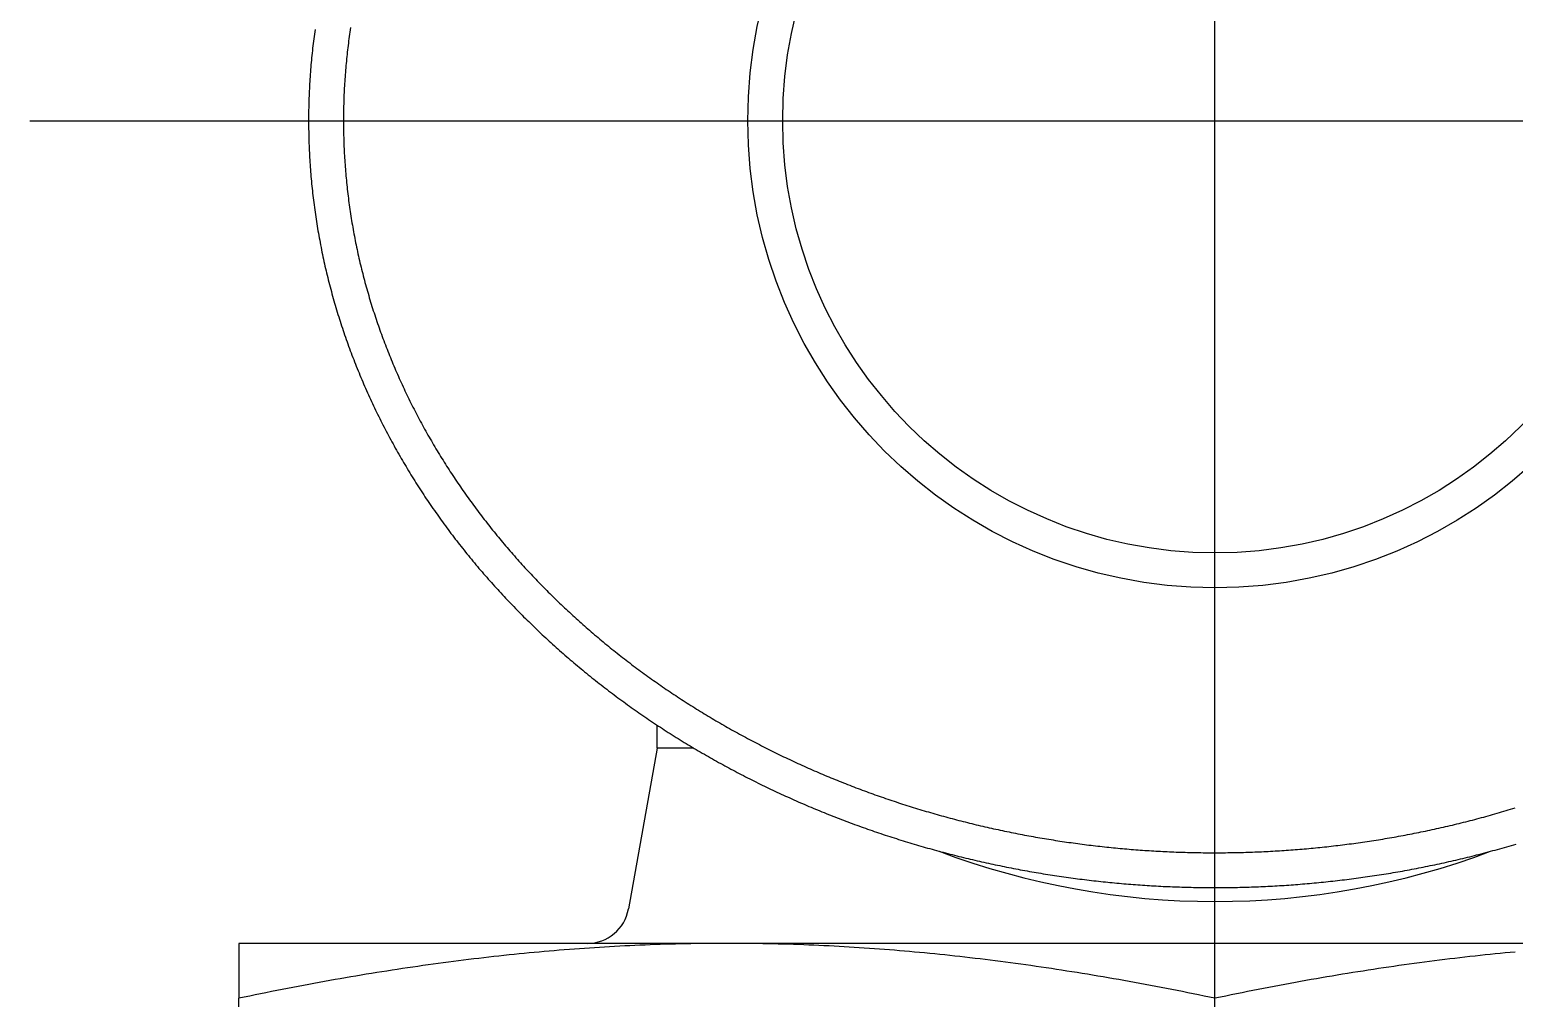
# Model space of a CAD drawing. Extents: x -10.3 to 55.8, y -18.9 to 29.5.
# Drawn here: x 38.79 to 49.44, y 15.61 to 22.55 of the extents above; entities that cross this region are included whole.
import ezdxf

# ---------------------------------------------------------------- set-up
doc = ezdxf.new("R2010")
doc.units = 0
doc.linetypes.add('CENTER', pattern=[50.8, 31.75, -6.35, 6.35, -6.35])
doc.layers.get('0').update_dxf_attribs({"linetype": 'CONTINUOUS'})
doc.layers.add('CENTER', color=1, linetype='CENTER')

msp = doc.modelspace()

# ---------------------------------------------------------------- linework, layer by layer
at = {"color": 7, "linetype": 'CONTINUOUS'}
for p, q in [((43.292709, 17.4), (43.292709, 17.564752)), ((43.292709, 17.4), (43.086863, 16.247263)), ((43.555472, 17.4), (43.292709, 17.4)), ((54.292709, 16), (40.292709, 16)), ((40.292709, 16), (40.292709, 15.605855)), ((40.292709, 11.394145), (40.292709, 15.605855))]:
    msp.add_line(p, q, dxfattribs=at)
at = {"color": 7}
for points in [[(40.8391, 22.5552, 0), (40.8367, 22.5383, 0), (40.8344, 22.5213, 0), (40.8322, 22.5044, 0), (40.83, 22.4874, 0), (40.8278, 22.4705, 0), (40.8258, 22.4535, 0), (40.8238, 22.4365, 0), (40.8218, 22.4196, 0), (40.82, 22.4026, 0), (40.8182, 22.3856, 0), (40.8164, 22.3686, 0), (40.8147, 22.3516, 0), (40.8131, 22.3346, 0), (40.8115, 22.3176, 0), (40.81, 22.3006, 0), (40.8086, 22.2836, 0), (40.8072, 22.2665, 0), (40.8059, 22.2495, 0), (40.8046, 22.2325, 0), (40.8034, 22.2155, 0), (40.8023, 22.1984, 0), (40.8013, 22.1814, 0), (40.8002, 22.1643, 0), (40.7993, 22.1473, 0), (40.7984, 22.1303, 0), (40.7976, 22.1132, 0), (40.7969, 22.0962, 0), (40.7962, 22.0791, 0), (40.7955, 22.062, 0), (40.795, 22.045, 0), (40.7945, 22.0279, 0), (40.794, 22.0109, 0), (40.7937, 21.9938, 0), (40.7933, 21.9768, 0), (40.7931, 21.9597, 0), (40.7929, 21.9426, 0), (40.7928, 21.9256, 0), (40.7927, 21.9085, 0), (40.7927, 21.8915, 0), (40.7928, 21.8744, 0), (40.7929, 21.8573, 0), (40.7931, 21.8403, 0), (40.7934, 21.8232, 0), (40.7937, 21.8062, 0), (40.794, 21.7891, 0), (40.7945, 21.772, 0), (40.795, 21.755, 0), (40.7956, 21.7379, 0), (40.7962, 21.7209, 0), (40.7969, 21.7038, 0), (40.7976, 21.6868, 0), (40.7984, 21.6697, 0), (40.7993, 21.6527, 0), (40.8003, 21.6356, 0), (40.8013, 21.6186, 0), (40.8023, 21.6016, 0), (40.8035, 21.5845, 0), (40.8047, 21.5675, 0), (40.8059, 21.5505, 0), (40.8072, 21.5334, 0), (40.8086, 21.5164, 0), (40.81, 21.4994, 0), (40.8115, 21.4824, 0), (40.8131, 21.4654, 0), (40.8147, 21.4484, 0), (40.8164, 21.4314, 0), (40.8182, 21.4144, 0), (40.82, 21.3974, 0), (40.8218, 21.3804, 0), (40.8238, 21.3635, 0), (40.8258, 21.3465, 0), (40.8278, 21.3295, 0), (40.83, 21.3126, 0), (40.8321, 21.2956, 0), (40.8344, 21.2787, 0), (40.8367, 21.2617, 0), (40.8391, 21.2448, 0), (40.8415, 21.2279, 0), (40.844, 21.211, 0), (40.8465, 21.1941, 0), (40.8491, 21.1772, 0), (40.8518, 21.1603, 0), (40.8545, 21.1434, 0), (40.8573, 21.1265, 0), (40.8602, 21.1097, 0), (40.8631, 21.0928, 0), (40.8661, 21.076, 0), (40.8692, 21.0592, 0), (40.8723, 21.0423, 0), (40.8754, 21.0255, 0), (40.8786, 21.0087, 0), (40.8819, 20.9919, 0), (40.8853, 20.9751, 0), (40.8887, 20.9584, 0), (40.8922, 20.9416, 0), (40.8957, 20.9249, 0), (40.8993, 20.9081, 0), (40.9029, 20.8914, 0), (40.9067, 20.8747, 0), (40.9104, 20.858, 0), (40.9143, 20.8413, 0), (40.9182, 20.8246, 0), (40.9221, 20.8079, 0), (40.9261, 20.7913, 0), (40.9302, 20.7747, 0), (40.9344, 20.758, 0), (40.9386, 20.7414, 0), (40.9428, 20.7248, 0), (40.9471, 20.7083, 0), (40.9515, 20.6917, 0), (40.956, 20.6751, 0), (40.9605, 20.6586, 0), (40.965, 20.6421, 0), (40.9696, 20.6256, 0), (40.9743, 20.6091, 0), (40.9791, 20.5926, 0), (40.9839, 20.5762, 0), (40.9887, 20.5597, 0), (40.9936, 20.5433, 0), (40.9986, 20.5269, 0), (41.0036, 20.5105, 0), (41.0087, 20.4941, 0), (41.0139, 20.4778, 0), (41.0191, 20.4615, 0), (41.0243, 20.4451, 0), (41.0296, 20.4288, 0), (41.035, 20.4126, 0), (41.0405, 20.3963, 0), (41.0459, 20.3801, 0), (41.0515, 20.3638, 0), (41.0571, 20.3476, 0), (41.0628, 20.3314, 0), (41.0685, 20.3153, 0), (41.0742, 20.2991, 0), (41.0801, 20.283, 0), (41.086, 20.2669, 0), (41.0919, 20.2508, 0), (41.0979, 20.2348, 0), (41.104, 20.2187, 0), (41.1101, 20.2027, 0), (41.1162, 20.1867, 0), (41.1224, 20.1707, 0), (41.1287, 20.1548, 0), (41.1351, 20.1389, 0), (41.1414, 20.1229, 0), (41.1479, 20.1071, 0), (41.1544, 20.0912, 0), (41.1609, 20.0754, 0), (41.1675, 20.0595, 0), (41.1742, 20.0437, 0), (41.1809, 20.028, 0), (41.1876, 20.0122, 0), (41.1945, 19.9965, 0), (41.2013, 19.9808, 0), (41.2083, 19.9651, 0), (41.2152, 19.9495, 0), (41.2223, 19.9339, 0), (41.2293, 19.9183, 0), (41.2365, 19.9027, 0), (41.2437, 19.8872, 0), (41.2509, 19.8716, 0), (41.2582, 19.8562, 0), (41.2655, 19.8407, 0), (41.2729, 19.8252, 0), (41.2804, 19.8098, 0), (41.2879, 19.7944, 0), (41.2954, 19.7791, 0), (41.303, 19.7638, 0), (41.3107, 19.7485, 0), (41.3184, 19.7332, 0), (41.3262, 19.7179, 0), (41.334, 19.7027, 0), (41.3418, 19.6875, 0), (41.3497, 19.6724, 0), (41.3577, 19.6572, 0), (41.3657, 19.6421, 0), (41.3737, 19.6271, 0), (41.3818, 19.612, 0), (41.39, 19.597, 0), (41.3982, 19.582, 0), (41.4064, 19.5671, 0), (41.4147, 19.5522, 0), (41.4231, 19.5373, 0), (41.4314, 19.5224, 0), (41.4399, 19.5076, 0), (41.4484, 19.4928, 0), (41.4569, 19.478, 0), (41.4655, 19.4633, 0), (41.4741, 19.4486, 0), (41.4828, 19.4339, 0), (41.4915, 19.4193, 0), (41.5002, 19.4046, 0), (41.509, 19.3901, 0), (41.5179, 19.3755, 0), (41.5268, 19.361, 0), (41.5357, 19.3465, 0), (41.5447, 19.332, 0), (41.5538, 19.3176, 0), (41.5628, 19.3032, 0), (41.572, 19.2889, 0), (41.5811, 19.2745, 0), (41.5903, 19.2602, 0), (41.5996, 19.246, 0), (41.6089, 19.2317, 0), (41.6183, 19.2175, 0), (41.6276, 19.2034, 0), (41.6371, 19.1892, 0), (41.6465, 19.1751, 0), (41.6561, 19.1611, 0), (41.6656, 19.147, 0), (41.6752, 19.133, 0), (41.6849, 19.119, 0), (41.6946, 19.1051, 0), (41.7043, 19.0912, 0), (41.7141, 19.0773, 0), (41.7239, 19.0635, 0), (41.7337, 19.0497, 0), (41.7436, 19.0359, 0), (41.7536, 19.0221, 0), (41.7636, 19.0084, 0), (41.7736, 18.9947, 0), (41.7836, 18.9811, 0), (41.7937, 18.9675, 0), (41.8039, 18.9539, 0), (41.8141, 18.9404, 0), (41.8243, 18.9269, 0), (41.8345, 18.9134, 0), (41.8448, 18.9, 0), (41.8552, 18.8866, 0), (41.8656, 18.8732, 0), (41.876, 18.8598, 0), (41.8864, 18.8465, 0), (41.8969, 18.8333, 0), (41.9075, 18.82, 0), (41.9181, 18.8068, 0), (41.9287, 18.7937, 0), (41.9393, 18.7806, 0), (41.95, 18.7675, 0), (41.9607, 18.7544, 0), (41.9715, 18.7414, 0), (41.9823, 18.7284, 0), (41.9931, 18.7154, 0), (42.004, 18.7025, 0), (42.0149, 18.6896, 0), (42.0259, 18.6768, 0), (42.0369, 18.664, 0), (42.0479, 18.6512, 0), (42.0589, 18.6384, 0), (42.07, 18.6257, 0), (42.0812, 18.613, 0), (42.0924, 18.6004, 0), (42.1036, 18.5878, 0), (42.1148, 18.5752, 0), (42.1261, 18.5627, 0), (42.1374, 18.5502, 0), (42.1488, 18.5377, 0), (42.1602, 18.5252, 0), (42.1716, 18.5128, 0), (42.183, 18.5005, 0), (42.1945, 18.4881, 0), (42.2061, 18.4758, 0), (42.2176, 18.4636, 0), (42.2292, 18.4513, 0), (42.2409, 18.4391, 0), (42.2526, 18.427, 0), (42.2643, 18.4148, 0), (42.276, 18.4027, 0), (42.2878, 18.3907, 0), (42.2996, 18.3786, 0), (42.3114, 18.3667, 0), (42.3233, 18.3547, 0), (42.3352, 18.3428, 0), (42.3472, 18.3309, 0), (42.3592, 18.319, 0), (42.3712, 18.3072, 0), (42.3832, 18.2954, 0), (42.3953, 18.2837, 0), (42.4074, 18.272, 0), (42.4196, 18.2603, 0), (42.4317, 18.2487, 0), (42.444, 18.2371, 0), (42.4562, 18.2255, 0), (42.4685, 18.2139, 0), (42.4808, 18.2024, 0), (42.4931, 18.191, 0), (42.5055, 18.1795, 0), (42.5179, 18.1681, 0), (42.5304, 18.1568, 0), (42.5428, 18.1455, 0), (42.5553, 18.1342, 0), (42.5679, 18.1229, 0), (42.5804, 18.1117, 0), (42.593, 18.1005, 0), (42.6056, 18.0894, 0), (42.6183, 18.0782, 0), (42.631, 18.0672, 0), (42.6437, 18.0561, 0), (42.6565, 18.0451, 0), (42.6692, 18.0341, 0), (42.682, 18.0232, 0), (42.6949, 18.0123, 0), (42.7077, 18.0014, 0), (42.7206, 17.9906, 0), (42.7336, 17.9798, 0), (42.7465, 17.969, 0), (42.7595, 17.9583, 0), (42.7725, 17.9476, 0), (42.7856, 17.937, 0), (42.7987, 17.9264, 0), (42.8118, 17.9158, 0), (42.8249, 17.9052, 0), (42.8381, 17.8947, 0), (42.8512, 17.8843, 0), (42.8645, 17.8738, 0), (42.8777, 17.8634, 0), (42.891, 17.853, 0), (42.9043, 17.8427, 0), (42.9176, 17.8324, 0), (42.931, 17.8222, 0), (42.9444, 17.8119, 0), (42.9578, 17.8018, 0), (42.9712, 17.7916, 0), (42.9847, 17.7815, 0), (42.9982, 17.7714, 0), (43.0117, 17.7614, 0), (43.0252, 17.7514, 0), (43.0388, 17.7414, 0), (43.0524, 17.7315, 0), (43.066, 17.7216, 0), (43.0797, 17.7117, 0), (43.0934, 17.7019, 0), (43.1071, 17.6921, 0), (43.1208, 17.6824, 0), (43.1346, 17.6727, 0), (43.1483, 17.663, 0), (43.1621, 17.6533, 0), (43.176, 17.6437, 0), (43.1898, 17.6342, 0), (43.2037, 17.6246, 0), (43.2176, 17.6151, 0), (43.2315, 17.6057, 0), (43.2455, 17.5963, 0), (43.2595, 17.5869, 0), (43.2735, 17.5775, 0), (43.2875, 17.5682, 0), (43.3016, 17.5589, 0), (43.3156, 17.5497, 0), (43.3297, 17.5405, 0), (43.3438, 17.5313, 0), (43.358, 17.5222, 0), (43.3722, 17.5131, 0), (43.3863, 17.5041, 0), (43.4006, 17.4951, 0), (43.4148, 17.4861, 0), (43.429, 17.4771, 0), (43.4433, 17.4682, 0), (43.4576, 17.4594, 0), (43.4719, 17.4505, 0), (43.4863, 17.4417, 0), (43.5007, 17.433, 0), (43.515, 17.4243, 0), (43.5295, 17.4156, 0), (43.5439, 17.4069, 0), (43.5583, 17.3983, 0), (43.5728, 17.3898, 0), (43.5873, 17.3812, 0), (43.6018, 17.3727, 0), (43.6164, 17.3643, 0), (43.6309, 17.3558, 0), (43.6455, 17.3475, 0), (43.6601, 17.3391, 0), (43.6747, 17.3308, 0), (43.6893, 17.3225, 0), (43.704, 17.3143, 0), (43.7187, 17.3061, 0), (43.7333, 17.2979, 0), (43.7481, 17.2898, 0), (43.7628, 17.2817, 0), (43.7775, 17.2737, 0), (43.7923, 17.2657, 0), (43.8071, 17.2577, 0), (43.8219, 17.2497, 0), (43.8367, 17.2418, 0), (43.8516, 17.234, 0), (43.8664, 17.2262, 0), (43.8813, 17.2184, 0), (43.8962, 17.2106, 0), (43.9111, 17.2029, 0), (43.926, 17.1952, 0), (43.941, 17.1876, 0), (43.956, 17.18, 0), (43.9709, 17.1724, 0), (43.9859, 17.1649, 0), (44.0009, 17.1574, 0), (44.016, 17.15, 0), (44.031, 17.1426, 0), (44.0461, 17.1352, 0), (44.0612, 17.1279, 0), (44.0763, 17.1206, 0), (44.0914, 17.1133, 0), (44.1065, 17.1061, 0), (44.1216, 17.0989, 0), (44.1368, 17.0918, 0), (44.152, 17.0847, 0), (44.1672, 17.0776, 0), (44.1824, 17.0706, 0), (44.1976, 17.0636, 0), (44.2128, 17.0566, 0), (44.2281, 17.0497, 0), (44.2433, 17.0428, 0), (44.2586, 17.0359, 0), (44.2739, 17.0291, 0), (44.2892, 17.0224, 0), (44.3045, 17.0156, 0), (44.3199, 17.0089, 0), (44.3352, 17.0023, 0), (44.3506, 16.9956, 0), (44.366, 16.9891, 0), (44.3814, 16.9825, 0), (44.3968, 16.976, 0), (44.4122, 16.9695, 0), (44.4277, 16.9631, 0), (44.4431, 16.9567, 0), (44.4586, 16.9503, 0), (44.474, 16.944, 0), (44.4895, 16.9377, 0), (44.505, 16.9315, 0), (44.5206, 16.9252, 0), (44.5361, 16.9191, 0), (44.5516, 16.9129, 0), (44.5672, 16.9068, 0), (44.5828, 16.9008, 0), (44.5984, 16.8947, 0), (44.614, 16.8887, 0), (44.6296, 16.8828, 0), (44.6452, 16.8769, 0), (44.6608, 16.871, 0), (44.6765, 16.8652, 0), (44.6922, 16.8593, 0), (44.7078, 16.8536, 0), (44.7235, 16.8478, 0), (44.7392, 16.8421, 0), (44.7549, 16.8365, 0), (44.7706, 16.8309, 0), (44.7864, 16.8253, 0), (44.8021, 16.8197, 0), (44.8179, 16.8142, 0), (44.8337, 16.8088, 0), (44.8494, 16.8033, 0), (44.8652, 16.7979, 0), (44.8811, 16.7925, 0), (44.8969, 16.7872, 0), (44.9127, 16.7819, 0), (44.9285, 16.7767, 0), (44.9444, 16.7715, 0), (44.9603, 16.7663, 0), (44.9761, 16.7611, 0), (44.992, 16.756, 0), (45.0079, 16.751, 0), (45.0238, 16.7459, 0), (45.0397, 16.7409, 0), (45.0557, 16.736, 0), (45.0716, 16.7311, 0), (45.0876, 16.7262, 0), (45.1035, 16.7213, 0), (45.1195, 16.7165, 0), (45.1355, 16.7117, 0), (45.1515, 16.707, 0), (45.1675, 16.7023, 0), (45.1835, 16.6976, 0), (45.1995, 16.693, 0), (45.2155, 16.6884, 0), (45.2316, 16.6838, 0), (45.2476, 16.6793, 0), (45.2637, 16.6748, 0), (45.2798, 16.6704, 0), (45.2958, 16.666, 0), (45.3119, 16.6616, 0), (45.328, 16.6573, 0), (45.3441, 16.653, 0), (45.3603, 16.6487, 0), (45.3764, 16.6445, 0), (45.3925, 16.6403, 0), (45.4087, 16.6361, 0), (45.4248, 16.632, 0), (45.441, 16.6279, 0), (45.4572, 16.6239, 0), (45.4733, 16.6198, 0), (45.4895, 16.6159, 0), (45.5057, 16.6119, 0), (45.5219, 16.608, 0), (45.5381, 16.6042, 0), (45.5544, 16.6003, 0), (45.5706, 16.5965, 0), (45.5868, 16.5928, 0), (45.6031, 16.5891, 0), (45.6193, 16.5854, 0), (45.6356, 16.5817, 0), (45.6519, 16.5781, 0), (45.6681, 16.5745, 0), (45.6844, 16.571, 0), (45.7007, 16.5675, 0), (45.717, 16.564, 0), (45.7333, 16.5606, 0), (45.7496, 16.5572, 0), (45.766, 16.5539, 0), (45.7823, 16.5505, 0), (45.7986, 16.5473, 0), (45.815, 16.544, 0), (45.8313, 16.5408, 0), (45.8477, 16.5376, 0), (45.8641, 16.5345, 0), (45.8804, 16.5314, 0), (45.8968, 16.5283, 0), (45.9132, 16.5253, 0), (45.9296, 16.5223, 0), (45.946, 16.5193, 0), (45.9624, 16.5164, 0), (45.9788, 16.5135, 0), (45.9952, 16.5107, 0), (46.0116, 16.5079, 0), (46.0281, 16.5051, 0), (46.0445, 16.5023, 0), (46.061, 16.4996, 0), (46.0774, 16.497, 0), (46.0939, 16.4943, 0), (46.1103, 16.4918, 0), (46.1268, 16.4892, 0), (46.1432, 16.4867, 0), (46.1597, 16.4842, 0), (46.1762, 16.4817, 0), (46.1927, 16.4793, 0), (46.2092, 16.4769, 0), (46.2257, 16.4746, 0), (46.2422, 16.4723, 0), (46.2587, 16.47, 0), (46.2752, 16.4678, 0), (46.2917, 16.4656, 0), (46.3082, 16.4634, 0), (46.3248, 16.4613, 0), (46.3413, 16.4592, 0), (46.3578, 16.4572, 0), (46.3744, 16.4552, 0), (46.3909, 16.4532, 0), (46.4074, 16.4512, 0), (46.424, 16.4493, 0), (46.4406, 16.4475, 0), (46.4571, 16.4456, 0), (46.4737, 16.4438, 0), (46.4902, 16.4421, 0), (46.5068, 16.4403, 0), (46.5234, 16.4387, 0), (46.54, 16.437, 0), (46.5566, 16.4354, 0), (46.5731, 16.4338, 0), (46.5897, 16.4323, 0), (46.6063, 16.4307, 0), (46.6229, 16.4293, 0), (46.6395, 16.4278, 0), (46.6561, 16.4264, 0), (46.6727, 16.4251, 0), (46.6893, 16.4237, 0), (46.7059, 16.4225, 0), (46.7226, 16.4212, 0), (46.7392, 16.42, 0), (46.7558, 16.4188, 0), (46.7724, 16.4176, 0), (46.789, 16.4165, 0), (46.8057, 16.4155, 0), (46.8223, 16.4144, 0), (46.8389, 16.4134, 0), (46.8556, 16.4125, 0), (46.8722, 16.4115, 0), (46.8888, 16.4106, 0), (46.9055, 16.4098, 0), (46.9221, 16.4089, 0), (46.9387, 16.4082, 0), (46.9554, 16.4074, 0), (46.972, 16.4067, 0), (46.9886, 16.406, 0), (47.0053, 16.4054, 0), (47.0219, 16.4048, 0), (47.0386, 16.4042, 0), (47.0552, 16.4036, 0), (47.0719, 16.4031, 0), (47.0885, 16.4027, 0), (47.1052, 16.4023, 0), (47.1218, 16.4019, 0), (47.1385, 16.4015, 0), (47.1551, 16.4012, 0), (47.1718, 16.4009, 0), (47.1884, 16.4007, 0), (47.2051, 16.4004, 0), (47.2217, 16.4003, 0), (47.2384, 16.4001, 0), (47.255, 16.4, 0), (47.2717, 16.4, 0), (47.2883, 16.3999, 0), (47.305, 16.3999, 0), (47.3217, 16.4, 0), (47.3383, 16.4001, 0), (47.355, 16.4002, 0), (47.3716, 16.4003, 0), (47.3883, 16.4005, 0), (47.405, 16.4007, 0), (47.4216, 16.401, 0), (47.4383, 16.4013, 0), (47.4549, 16.4016, 0), (47.4716, 16.402, 0), (47.4883, 16.4024, 0), (47.5049, 16.4029, 0), (47.5216, 16.4033, 0), (47.5383, 16.4038, 0), (47.5549, 16.4044, 0), (47.5716, 16.405, 0), (47.5882, 16.4056, 0), (47.6049, 16.4063, 0), (47.6216, 16.407, 0), (47.6382, 16.4077, 0), (47.6549, 16.4085, 0), (47.6716, 16.4093, 0), (47.6882, 16.4101, 0), (47.7049, 16.411, 0), (47.7216, 16.4119, 0), (47.7382, 16.4129, 0), (47.7549, 16.4139, 0), (47.7716, 16.4149, 0), (47.7882, 16.4159, 0), (47.8049, 16.417, 0), (47.8215, 16.4182, 0), (47.8382, 16.4193, 0), (47.8549, 16.4206, 0), (47.8715, 16.4218, 0), (47.8882, 16.4231, 0), (47.9049, 16.4244, 0), (47.9215, 16.4258, 0), (47.9382, 16.4271, 0), (47.9548, 16.4286, 0), (47.9715, 16.43, 0), (47.9882, 16.4315, 0), (48.0048, 16.4331, 0), (48.0215, 16.4347, 0), (48.0381, 16.4363, 0), (48.0548, 16.4379, 0), (48.0714, 16.4396, 0), (48.0881, 16.4413, 0), (48.1048, 16.4431, 0), (48.1214, 16.4449, 0), (48.1381, 16.4467, 0), (48.1547, 16.4486, 0), (48.1714, 16.4505, 0), (48.188, 16.4524, 0), (48.2047, 16.4544, 0), (48.2213, 16.4564, 0), (48.238, 16.4585, 0), (48.2546, 16.4606, 0), (48.2713, 16.4627, 0), (48.2879, 16.4648, 0), (48.3046, 16.467, 0), (48.3212, 16.4693, 0), (48.3378, 16.4716, 0), (48.3545, 16.4739, 0), (48.3711, 16.4762, 0), (48.3878, 16.4786, 0), (48.4044, 16.481, 0), (48.4211, 16.4835, 0), (48.4377, 16.486, 0), (48.4544, 16.4885, 0), (48.471, 16.4911, 0), (48.4876, 16.4937, 0), (48.5043, 16.4963, 0), (48.5209, 16.499, 0), (48.5376, 16.5018, 0), (48.5542, 16.5045, 0), (48.5709, 16.5073, 0), (48.5875, 16.5102, 0), (48.6041, 16.513, 0), (48.6208, 16.5159, 0), (48.6374, 16.5189, 0), (48.6541, 16.5219, 0), (48.6707, 16.5249, 0), (48.6873, 16.528, 0), (48.704, 16.5311, 0), (48.7206, 16.5342, 0), (48.7372, 16.5374, 0), (48.7539, 16.5406, 0), (48.7705, 16.5439, 0), (48.7871, 16.5472, 0), (48.8038, 16.5505, 0), (48.8204, 16.5539, 0), (48.8371, 16.5573, 0), (48.8537, 16.5608, 0), (48.8703, 16.5643, 0), (48.8869, 16.5678, 0), (48.9036, 16.5714, 0), (48.9202, 16.575, 0), (48.9368, 16.5787, 0), (48.9535, 16.5824, 0), (48.9701, 16.5861, 0), (48.9867, 16.5899, 0), (49.0034, 16.5937, 0), (49.02, 16.5976, 0), (49.0366, 16.6015, 0), (49.0532, 16.6054, 0), (49.0699, 16.6094, 0), (49.0865, 16.6134, 0), (49.1031, 16.6175, 0), (49.1197, 16.6216, 0), (49.1364, 16.6257, 0), (49.153, 16.6299, 0), (49.1696, 16.6341, 0), (49.1862, 16.6384, 0), (49.2028, 16.6427, 0), (49.2195, 16.647, 0), (49.2361, 16.6514, 0), (49.2527, 16.6559, 0), (49.2693, 16.6603, 0), (49.2859, 16.6648, 0), (49.3025, 16.6694, 0), (49.3191, 16.674, 0), (49.3358, 16.6786, 0), (49.3524, 16.6833, 0), (49.369, 16.688, 0), (49.3856, 16.6928, 0), (49.4022, 16.6976, 0), (49.4188, 16.7025, 0), (49.4354, 16.7074, 0), (49.452, 16.7123, 0)], [(41.0937, 22.5681, 0), (41.0912, 22.5521, 0), (41.0889, 22.5361, 0), (41.0866, 22.5201, 0), (41.0843, 22.5041, 0), (41.0822, 22.488, 0), (41.08, 22.472, 0), (41.078, 22.4559, 0), (41.076, 22.4399, 0), (41.074, 22.4238, 0), (41.0721, 22.4078, 0), (41.0703, 22.3917, 0), (41.0685, 22.3756, 0), (41.0668, 22.3595, 0), (41.0651, 22.3435, 0), (41.0635, 22.3274, 0), (41.062, 22.3113, 0), (41.0605, 22.2952, 0), (41.0591, 22.2791, 0), (41.0577, 22.263, 0), (41.0564, 22.2469, 0), (41.0552, 22.2308, 0), (41.054, 22.2146, 0), (41.0529, 22.1985, 0), (41.0518, 22.1824, 0), (41.0508, 22.1663, 0), (41.0498, 22.1501, 0), (41.0489, 22.134, 0), (41.0481, 22.1179, 0), (41.0473, 22.1018, 0), (41.0466, 22.0856, 0), (41.046, 22.0695, 0), (41.0454, 22.0533, 0), (41.0449, 22.0372, 0), (41.0444, 22.0211, 0), (41.044, 22.0049, 0), (41.0436, 21.9888, 0), (41.0433, 21.9726, 0), (41.0431, 21.9565, 0), (41.0429, 21.9404, 0), (41.0428, 21.9242, 0), (41.0427, 21.9081, 0), (41.0427, 21.8919, 0), (41.0428, 21.8758, 0), (41.0429, 21.8596, 0), (41.0431, 21.8435, 0), (41.0433, 21.8273, 0), (41.0436, 21.8112, 0), (41.044, 21.7951, 0), (41.0444, 21.7789, 0), (41.0449, 21.7628, 0), (41.0454, 21.7466, 0), (41.046, 21.7305, 0), (41.0467, 21.7144, 0), (41.0474, 21.6982, 0), (41.0481, 21.6821, 0), (41.049, 21.666, 0), (41.0499, 21.6498, 0), (41.0508, 21.6337, 0), (41.0518, 21.6176, 0), (41.0529, 21.6015, 0), (41.054, 21.5853, 0), (41.0552, 21.5692, 0), (41.0564, 21.5531, 0), (41.0577, 21.537, 0), (41.0591, 21.5209, 0), (41.0605, 21.5048, 0), (41.062, 21.4887, 0), (41.0635, 21.4726, 0), (41.0651, 21.4565, 0), (41.0668, 21.4404, 0), (41.0685, 21.4244, 0), (41.0703, 21.4083, 0), (41.0721, 21.3922, 0), (41.074, 21.3762, 0), (41.0759, 21.3601, 0), (41.078, 21.344, 0), (41.08, 21.328, 0), (41.0821, 21.312, 0), (41.0843, 21.2959, 0), (41.0866, 21.2799, 0), (41.0889, 21.2639, 0), (41.0912, 21.2479, 0), (41.0936, 21.2319, 0), (41.0961, 21.2159, 0), (41.0987, 21.1999, 0), (41.1012, 21.1839, 0), (41.1039, 21.1679, 0), (41.1066, 21.152, 0), (41.1094, 21.136, 0), (41.1122, 21.1201, 0), (41.1151, 21.1041, 0), (41.118, 21.0882, 0), (41.121, 21.0723, 0), (41.1241, 21.0563, 0), (41.1272, 21.0404, 0), (41.1303, 21.0245, 0), (41.1336, 21.0087, 0), (41.1369, 20.9928, 0), (41.1402, 20.9769, 0), (41.1436, 20.9611, 0), (41.1471, 20.9452, 0), (41.1506, 20.9294, 0), (41.1542, 20.9136, 0), (41.1578, 20.8978, 0), (41.1615, 20.8819, 0), (41.1653, 20.8662, 0), (41.1691, 20.8504, 0), (41.1729, 20.8346, 0), (41.1769, 20.8189, 0), (41.1808, 20.8031, 0), (41.1849, 20.7874, 0), (41.189, 20.7717, 0), (41.1931, 20.756, 0), (41.1973, 20.7403, 0), (41.2016, 20.7246, 0), (41.2059, 20.709, 0), (41.2103, 20.6933, 0), (41.2147, 20.6777, 0), (41.2192, 20.6621, 0), (41.2238, 20.6465, 0), (41.2284, 20.6309, 0), (41.233, 20.6153, 0), (41.2377, 20.5998, 0), (41.2425, 20.5842, 0), (41.2473, 20.5687, 0), (41.2522, 20.5532, 0), (41.2571, 20.5377, 0), (41.2621, 20.5222, 0), (41.2672, 20.5068, 0), (41.2723, 20.4913, 0), (41.2774, 20.4759, 0), (41.2826, 20.4605, 0), (41.2879, 20.4451, 0), (41.2932, 20.4297, 0), (41.2986, 20.4144, 0), (41.304, 20.399, 0), (41.3095, 20.3837, 0), (41.315, 20.3684, 0), (41.3206, 20.3531, 0), (41.3263, 20.3379, 0), (41.3319, 20.3226, 0), (41.3377, 20.3074, 0), (41.3435, 20.2922, 0), (41.3493, 20.277, 0), (41.3552, 20.2619, 0), (41.3612, 20.2467, 0), (41.3672, 20.2316, 0), (41.3733, 20.2165, 0), (41.3794, 20.2014, 0), (41.3856, 20.1863, 0), (41.3918, 20.1713, 0), (41.398, 20.1563, 0), (41.4044, 20.1413, 0), (41.4107, 20.1263, 0), (41.4172, 20.1113, 0), (41.4236, 20.0964, 0), (41.4302, 20.0815, 0), (41.4367, 20.0666, 0), (41.4434, 20.0518, 0), (41.45, 20.0369, 0), (41.4568, 20.0221, 0), (41.4635, 20.0073, 0), (41.4704, 19.9925, 0), (41.4773, 19.9778, 0), (41.4842, 19.9631, 0), (41.4912, 19.9484, 0), (41.4982, 19.9337, 0), (41.5053, 19.919, 0), (41.5124, 19.9044, 0), (41.5196, 19.8898, 0), (41.5268, 19.8752, 0), (41.5341, 19.8607, 0), (41.5414, 19.8462, 0), (41.5488, 19.8317, 0), (41.5562, 19.8172, 0), (41.5637, 19.8027, 0), (41.5712, 19.7883, 0), (41.5788, 19.7739, 0), (41.5864, 19.7596, 0), (41.594, 19.7452, 0), (41.6017, 19.7309, 0), (41.6095, 19.7166, 0), (41.6173, 19.7024, 0), (41.6251, 19.6882, 0), (41.633, 19.674, 0), (41.641, 19.6598, 0), (41.649, 19.6456, 0), (41.657, 19.6315, 0), (41.6651, 19.6174, 0), (41.6732, 19.6034, 0), (41.6813, 19.5894, 0), (41.6896, 19.5754, 0), (41.6978, 19.5614, 0), (41.7061, 19.5474, 0), (41.7144, 19.5335, 0), (41.7228, 19.5196, 0), (41.7313, 19.5058, 0), (41.7397, 19.492, 0), (41.7483, 19.4782, 0), (41.7568, 19.4644, 0), (41.7654, 19.4506, 0), (41.7741, 19.4369, 0), (41.7828, 19.4232, 0), (41.7915, 19.4096, 0), (41.8003, 19.396, 0), (41.8091, 19.3824, 0), (41.818, 19.3688, 0), (41.8269, 19.3553, 0), (41.8358, 19.3418, 0), (41.8448, 19.3283, 0), (41.8539, 19.3149, 0), (41.8629, 19.3014, 0), (41.872, 19.2881, 0), (41.8812, 19.2747, 0), (41.8904, 19.2614, 0), (41.8996, 19.2481, 0), (41.9089, 19.2348, 0), (41.9182, 19.2216, 0), (41.9276, 19.2084, 0), (41.937, 19.1952, 0), (41.9464, 19.1821, 0), (41.9559, 19.169, 0), (41.9654, 19.1559, 0), (41.975, 19.1428, 0), (41.9846, 19.1298, 0), (41.9942, 19.1168, 0), (42.0039, 19.1039, 0), (42.0136, 19.091, 0), (42.0234, 19.0781, 0), (42.0332, 19.0652, 0), (42.043, 19.0524, 0), (42.0529, 19.0396, 0), (42.0628, 19.0268, 0), (42.0727, 19.0141, 0), (42.0827, 19.0014, 0), (42.0927, 18.9887, 0), (42.1028, 18.9761, 0), (42.1129, 18.9635, 0), (42.123, 18.9509, 0), (42.1332, 18.9384, 0), (42.1434, 18.9259, 0), (42.1537, 18.9134, 0), (42.164, 18.9009, 0), (42.1743, 18.8885, 0), (42.1846, 18.8762, 0), (42.195, 18.8638, 0), (42.2054, 18.8515, 0), (42.2159, 18.8392, 0), (42.2264, 18.827, 0), (42.237, 18.8148, 0), (42.2475, 18.8026, 0), (42.2581, 18.7904, 0), (42.2688, 18.7783, 0), (42.2795, 18.7662, 0), (42.2902, 18.7541, 0), (42.3009, 18.7421, 0), (42.3117, 18.7301, 0), (42.3225, 18.7182, 0), (42.3334, 18.7062, 0), (42.3443, 18.6943, 0), (42.3552, 18.6825, 0), (42.3662, 18.6706, 0), (42.3772, 18.6588, 0), (42.3882, 18.6471, 0), (42.3993, 18.6353, 0), (42.4104, 18.6236, 0), (42.4215, 18.612, 0), (42.4327, 18.6003, 0), (42.4439, 18.5887, 0), (42.4551, 18.5771, 0), (42.4664, 18.5656, 0), (42.4777, 18.5541, 0), (42.489, 18.5426, 0), (42.5004, 18.5312, 0), (42.5118, 18.5198, 0), (42.5233, 18.5084, 0), (42.5347, 18.497, 0), (42.5462, 18.4857, 0), (42.5578, 18.4744, 0), (42.5693, 18.4632, 0), (42.5809, 18.452, 0), (42.5926, 18.4408, 0), (42.6042, 18.4296, 0), (42.6159, 18.4185, 0), (42.6277, 18.4074, 0), (42.6394, 18.3964, 0), (42.6512, 18.3854, 0), (42.663, 18.3744, 0), (42.6749, 18.3634, 0), (42.6868, 18.3525, 0), (42.6987, 18.3416, 0), (42.7107, 18.3307, 0), (42.7226, 18.3199, 0), (42.7347, 18.3091, 0), (42.7467, 18.2984, 0), (42.7588, 18.2877, 0), (42.7709, 18.277, 0), (42.783, 18.2663, 0), (42.7952, 18.2557, 0), (42.8074, 18.2451, 0), (42.8196, 18.2346, 0), (42.8318, 18.224, 0), (42.8441, 18.2135, 0), (42.8564, 18.2031, 0), (42.8688, 18.1927, 0), (42.8811, 18.1823, 0), (42.8935, 18.1719, 0), (42.906, 18.1616, 0), (42.9184, 18.1513, 0), (42.9309, 18.1411, 0), (42.9434, 18.1308, 0), (42.956, 18.1207, 0), (42.9686, 18.1105, 0), (42.9812, 18.1004, 0), (42.9938, 18.0903, 0), (43.0064, 18.0802, 0), (43.0191, 18.0702, 0), (43.0318, 18.0602, 0), (43.0446, 18.0503, 0), (43.0574, 18.0404, 0), (43.0702, 18.0305, 0), (43.083, 18.0206, 0), (43.0958, 18.0108, 0), (43.1087, 18.0011, 0), (43.1216, 17.9913, 0), (43.1345, 17.9816, 0), (43.1475, 17.9719, 0), (43.1605, 17.9623, 0), (43.1735, 17.9527, 0), (43.1865, 17.9431, 0), (43.1996, 17.9336, 0), (43.2127, 17.9241, 0), (43.2258, 17.9146, 0), (43.2389, 17.9052, 0), (43.2521, 17.8957, 0), (43.2653, 17.8864, 0), (43.2785, 17.8771, 0), (43.2918, 17.8678, 0), (43.305, 17.8585, 0), (43.3183, 17.8493, 0), (43.3316, 17.8401, 0), (43.345, 17.8309, 0), (43.3583, 17.8218, 0), (43.3717, 17.8127, 0), (43.3851, 17.8036, 0), (43.3986, 17.7946, 0), (43.412, 17.7856, 0), (43.4255, 17.7767, 0), (43.439, 17.7678, 0), (43.4525, 17.7589, 0), (43.4661, 17.75, 0), (43.4797, 17.7412, 0), (43.4933, 17.7325, 0), (43.5069, 17.7237, 0), (43.5205, 17.715, 0), (43.5342, 17.7063, 0), (43.5479, 17.6977, 0), (43.5616, 17.6891, 0), (43.5754, 17.6805, 0), (43.5891, 17.672, 0), (43.6029, 17.6635, 0), (43.6167, 17.655, 0), (43.6305, 17.6466, 0), (43.6444, 17.6382, 0), (43.6582, 17.6299, 0), (43.6721, 17.6216, 0), (43.686, 17.6133, 0), (43.6999, 17.605, 0), (43.7139, 17.5968, 0), (43.7278, 17.5886, 0), (43.7418, 17.5805, 0), (43.7558, 17.5724, 0), (43.7699, 17.5643, 0), (43.7839, 17.5563, 0), (43.798, 17.5483, 0), (43.8121, 17.5403, 0), (43.8262, 17.5324, 0), (43.8403, 17.5245, 0), (43.8545, 17.5166, 0), (43.8686, 17.5088, 0), (43.8828, 17.501, 0), (43.897, 17.4933, 0), (43.9112, 17.4856, 0), (43.9255, 17.4779, 0), (43.9397, 17.4702, 0), (43.954, 17.4626, 0), (43.9683, 17.4551, 0), (43.9826, 17.4475, 0), (43.9969, 17.44, 0), (44.0113, 17.4326, 0), (44.0257, 17.4251, 0), (44.04, 17.4177, 0), (44.0544, 17.4104, 0), (44.0689, 17.4031, 0), (44.0833, 17.3958, 0), (44.0977, 17.3885, 0), (44.1122, 17.3813, 0), (44.1267, 17.3741, 0), (44.1412, 17.367, 0), (44.1557, 17.3599, 0), (44.1702, 17.3528, 0), (44.1848, 17.3458, 0), (44.1993, 17.3388, 0), (44.2139, 17.3318, 0), (44.2285, 17.3249, 0), (44.2431, 17.318, 0), (44.2578, 17.3112, 0), (44.2724, 17.3044, 0), (44.2871, 17.2976, 0), (44.3017, 17.2908, 0), (44.3164, 17.2841, 0), (44.3311, 17.2775, 0), (44.3458, 17.2708, 0), (44.3606, 17.2642, 0), (44.3753, 17.2576, 0), (44.3901, 17.2511, 0), (44.4049, 17.2446, 0), (44.4196, 17.2382, 0), (44.4345, 17.2317, 0), (44.4493, 17.2254, 0), (44.4641, 17.219, 0), (44.479, 17.2127, 0), (44.4938, 17.2064, 0), (44.5087, 17.2002, 0), (44.5236, 17.194, 0), (44.5385, 17.1878, 0), (44.5534, 17.1816, 0), (44.5683, 17.1755, 0), (44.5833, 17.1695, 0), (44.5982, 17.1634, 0), (44.6132, 17.1575, 0), (44.6282, 17.1515, 0), (44.6432, 17.1456, 0), (44.6582, 17.1397, 0), (44.6732, 17.1338, 0), (44.6883, 17.128, 0), (44.7033, 17.1222, 0), (44.7184, 17.1165, 0), (44.7335, 17.1108, 0), (44.7486, 17.1051, 0), (44.7637, 17.0995, 0), (44.7788, 17.0939, 0), (44.7939, 17.0883, 0), (44.809, 17.0828, 0), (44.8242, 17.0773, 0), (44.8394, 17.0718, 0), (44.8545, 17.0664, 0), (44.8697, 17.061, 0), (44.8849, 17.0556, 0), (44.9001, 17.0503, 0), (44.9154, 17.045, 0), (44.9306, 17.0398, 0), (44.9459, 17.0346, 0), (44.9611, 17.0294, 0), (44.9764, 17.0242, 0), (44.9917, 17.0191, 0), (45.007, 17.0141, 0), (45.0223, 17.009, 0), (45.0376, 17.004, 0), (45.0529, 16.9991, 0), (45.0683, 16.9941, 0), (45.0836, 16.9892, 0), (45.099, 16.9844, 0), (45.1143, 16.9795, 0), (45.1297, 16.9748, 0), (45.1451, 16.97, 0), (45.1605, 16.9653, 0), (45.1759, 16.9606, 0), (45.1914, 16.9559, 0), (45.2068, 16.9513, 0), (45.2223, 16.9468, 0), (45.2377, 16.9422, 0), (45.2532, 16.9377, 0), (45.2687, 16.9332, 0), (45.2841, 16.9288, 0), (45.2996, 16.9244, 0), (45.3151, 16.92, 0), (45.3307, 16.9157, 0), (45.3462, 16.9114, 0), (45.3617, 16.9071, 0), (45.3773, 16.9029, 0), (45.3928, 16.8987, 0), (45.4084, 16.8946, 0), (45.424, 16.8904, 0), (45.4395, 16.8864, 0), (45.4551, 16.8823, 0), (45.4707, 16.8783, 0), (45.4863, 16.8743, 0), (45.502, 16.8704, 0), (45.5176, 16.8664, 0), (45.5332, 16.8626, 0), (45.5489, 16.8587, 0), (45.5645, 16.8549, 0), (45.5802, 16.8511, 0), (45.5958, 16.8474, 0), (45.6115, 16.8437, 0), (45.6272, 16.84, 0), (45.6429, 16.8364, 0), (45.6586, 16.8328, 0), (45.6743, 16.8293, 0), (45.69, 16.8257, 0), (45.7058, 16.8222, 0), (45.7215, 16.8188, 0), (45.7372, 16.8154, 0), (45.753, 16.812, 0), (45.7687, 16.8086, 0), (45.7845, 16.8053, 0), (45.8003, 16.802, 0), (45.8161, 16.7988, 0), (45.8318, 16.7956, 0), (45.8476, 16.7924, 0), (45.8634, 16.7893, 0), (45.8792, 16.7862, 0), (45.8951, 16.7831, 0), (45.9109, 16.7801, 0), (45.9267, 16.7771, 0), (45.9425, 16.7741, 0), (45.9584, 16.7712, 0), (45.9742, 16.7683, 0), (45.9901, 16.7654, 0), (46.0059, 16.7626, 0), (46.0218, 16.7598, 0), (46.0377, 16.757, 0), (46.0536, 16.7543, 0), (46.0695, 16.7516, 0), (46.0853, 16.749, 0), (46.1012, 16.7464, 0), (46.1171, 16.7438, 0), (46.1331, 16.7413, 0), (46.149, 16.7387, 0), (46.1649, 16.7363, 0), (46.1808, 16.7338, 0), (46.1968, 16.7314, 0), (46.2127, 16.7291, 0), (46.2286, 16.7267, 0), (46.2446, 16.7244, 0), (46.2605, 16.7222, 0), (46.2765, 16.7199, 0), (46.2925, 16.7177, 0), (46.3084, 16.7156, 0), (46.3244, 16.7135, 0), (46.3404, 16.7114, 0), (46.3564, 16.7093, 0), (46.3723, 16.7073, 0), (46.3883, 16.7053, 0), (46.4043, 16.7034, 0), (46.4203, 16.7014, 0), (46.4363, 16.6996, 0), (46.4523, 16.6977, 0), (46.4684, 16.6959, 0), (46.4844, 16.6941, 0), (46.5004, 16.6924, 0), (46.5164, 16.6907, 0), (46.5324, 16.689, 0), (46.5485, 16.6874, 0), (46.5645, 16.6858, 0), (46.5806, 16.6842, 0), (46.5966, 16.6827, 0), (46.6126, 16.6812, 0), (46.6287, 16.6797, 0), (46.6447, 16.6783, 0), (46.6608, 16.6769, 0), (46.6769, 16.6756, 0), (46.6929, 16.6743, 0), (46.709, 16.673, 0), (46.7251, 16.6717, 0), (46.7411, 16.6705, 0), (46.7572, 16.6693, 0), (46.7733, 16.6682, 0), (46.7894, 16.6671, 0), (46.8054, 16.666, 0), (46.8215, 16.665, 0), (46.8376, 16.664, 0), (46.8537, 16.663, 0), (46.8698, 16.662, 0), (46.8859, 16.6611, 0), (46.902, 16.6603, 0), (46.9181, 16.6594, 0), (46.9342, 16.6586, 0), (46.9503, 16.6579, 0), (46.9664, 16.6572, 0), (46.9824, 16.6565, 0), (46.9985, 16.6558, 0), (47.0146, 16.6552, 0), (47.0307, 16.6546, 0), (47.0468, 16.654, 0), (47.063, 16.6535, 0), (47.0791, 16.653, 0), (47.0952, 16.6526, 0), (47.1113, 16.6522, 0), (47.1274, 16.6518, 0), (47.1435, 16.6515, 0), (47.1596, 16.6512, 0), (47.1757, 16.6509, 0), (47.1918, 16.6506, 0), (47.2079, 16.6504, 0), (47.224, 16.6503, 0), (47.2401, 16.6501, 0), (47.2563, 16.65, 0), (47.2724, 16.65, 0), (47.2885, 16.6499, 0), (47.3046, 16.6499, 0), (47.3207, 16.65, 0), (47.3368, 16.6501, 0), (47.353, 16.6502, 0), (47.3691, 16.6503, 0), (47.3852, 16.6505, 0), (47.4013, 16.6507, 0), (47.4174, 16.651, 0), (47.4335, 16.6513, 0), (47.4497, 16.6516, 0), (47.4658, 16.6519, 0), (47.4819, 16.6523, 0), (47.498, 16.6528, 0), (47.5141, 16.6532, 0), (47.5303, 16.6537, 0), (47.5464, 16.6543, 0), (47.5625, 16.6548, 0), (47.5786, 16.6554, 0), (47.5947, 16.6561, 0), (47.6109, 16.6567, 0), (47.627, 16.6575, 0), (47.6431, 16.6582, 0), (47.6592, 16.659, 0), (47.6754, 16.6598, 0), (47.6915, 16.6606, 0), (47.7076, 16.6615, 0), (47.7237, 16.6624, 0), (47.7398, 16.6634, 0), (47.756, 16.6644, 0), (47.7721, 16.6654, 0), (47.7882, 16.6665, 0), (47.8043, 16.6676, 0), (47.8204, 16.6687, 0), (47.8366, 16.6699, 0), (47.8527, 16.6711, 0), (47.8688, 16.6723, 0), (47.8849, 16.6736, 0), (47.901, 16.6749, 0), (47.9171, 16.6763, 0), (47.9333, 16.6776, 0), (47.9494, 16.6791, 0), (47.9655, 16.6805, 0), (47.9816, 16.682, 0), (47.9977, 16.6835, 0), (48.0138, 16.6851, 0), (48.0299, 16.6867, 0), (48.046, 16.6883, 0), (48.0622, 16.69, 0), (48.0783, 16.6917, 0), (48.0944, 16.6934, 0), (48.1105, 16.6952, 0), (48.1266, 16.697, 0), (48.1427, 16.6988, 0), (48.1588, 16.7007, 0), (48.1749, 16.7026, 0), (48.191, 16.7046, 0), (48.2071, 16.7066, 0), (48.2232, 16.7086, 0), (48.2393, 16.7106, 0), (48.2554, 16.7127, 0), (48.2715, 16.7149, 0), (48.2876, 16.717, 0), (48.3037, 16.7192, 0), (48.3198, 16.7215, 0), (48.3359, 16.7237, 0), (48.352, 16.726, 0), (48.3681, 16.7284, 0), (48.3842, 16.7308, 0), (48.4003, 16.7332, 0), (48.4164, 16.7356, 0), (48.4325, 16.7381, 0), (48.4486, 16.7406, 0), (48.4647, 16.7432, 0), (48.4808, 16.7458, 0), (48.4968, 16.7484, 0), (48.5129, 16.7511, 0), (48.529, 16.7538, 0), (48.5451, 16.7565, 0), (48.5612, 16.7593, 0), (48.5773, 16.7621, 0), (48.5934, 16.765, 0), (48.6095, 16.7679, 0), (48.6256, 16.7708, 0), (48.6416, 16.7738, 0), (48.6577, 16.7768, 0), (48.6738, 16.7798, 0), (48.6899, 16.7829, 0), (48.706, 16.786, 0), (48.7221, 16.7892, 0), (48.7381, 16.7924, 0), (48.7542, 16.7956, 0), (48.7703, 16.7989, 0), (48.7864, 16.8022, 0), (48.8025, 16.8055, 0), (48.8185, 16.8089, 0), (48.8346, 16.8123, 0), (48.8507, 16.8158, 0), (48.8668, 16.8193, 0), (48.8828, 16.8228, 0), (48.8989, 16.8264, 0), (48.915, 16.83, 0), (48.9311, 16.8336, 0), (48.9471, 16.8373, 0), (48.9632, 16.8411, 0), (48.9793, 16.8448, 0), (48.9953, 16.8486, 0), (49.0114, 16.8525, 0), (49.0275, 16.8564, 0), (49.0435, 16.8603, 0), (49.0596, 16.8642, 0), (49.0757, 16.8682, 0), (49.0917, 16.8723, 0), (49.1078, 16.8764, 0), (49.1238, 16.8805, 0), (49.1399, 16.8847, 0), (49.156, 16.8889, 0), (49.172, 16.8931, 0), (49.1881, 16.8974, 0), (49.2041, 16.9017, 0), (49.2202, 16.9061, 0), (49.2362, 16.9105, 0), (49.2523, 16.9149, 0), (49.2683, 16.9194, 0), (49.2844, 16.9239, 0), (49.3004, 16.9285, 0), (49.3165, 16.9331, 0), (49.3325, 16.9377, 0), (49.3485, 16.9424, 0), (49.3646, 16.9471, 0), (49.3806, 16.9519, 0), (49.3967, 16.9567, 0), (49.4127, 16.9615, 0), (49.4287, 16.9664, 0), (49.4448, 16.9713, 0)], [(43.7927, 16, 0), (43.7556, 16, 0), (43.7185, 15.9998, 0), (43.6815, 15.9996, 0), (43.6446, 15.9992, 0), (43.6077, 15.9988, 0), (43.5709, 15.9983, 0), (43.5341, 15.9977, 0), (43.4974, 15.997, 0), (43.4608, 15.9962, 0), (43.4242, 15.9953, 0), (43.3876, 15.9943, 0), (43.3511, 15.9932, 0), (43.3146, 15.9921, 0), (43.2781, 15.9908, 0), (43.2417, 15.9895, 0), (43.2054, 15.9881, 0), (43.169, 15.9866, 0), (43.1327, 15.9849, 0), (43.0965, 15.9833, 0), (43.0602, 15.9815, 0), (43.024, 15.9796, 0), (42.9878, 15.9776, 0), (42.9516, 15.9756, 0), (42.9155, 15.9735, 0), (42.8793, 15.9712, 0), (42.8432, 15.9689, 0), (42.8071, 15.9665, 0), (42.771, 15.9641, 0), (42.735, 15.9615, 0), (42.6989, 15.9589, 0), (42.6628, 15.9561, 0), (42.6268, 15.9533, 0), (42.5907, 15.9504, 0), (42.5547, 15.9474, 0), (42.5186, 15.9443, 0), (42.4826, 15.9412, 0), (42.4465, 15.9379, 0), (42.4105, 15.9346, 0), (42.3744, 15.9312, 0), (42.3383, 15.9277, 0), (42.3023, 15.9241, 0), (42.2662, 15.9205, 0), (42.2301, 15.9167, 0), (42.1939, 15.9129, 0), (42.1578, 15.909, 0), (42.1217, 15.905, 0), (42.0855, 15.9009, 0), (42.0493, 15.8967, 0), (42.0131, 15.8925, 0), (41.9768, 15.8882, 0), (41.9405, 15.8837, 0), (41.9042, 15.8792, 0), (41.8679, 15.8747, 0), (41.8315, 15.87, 0), (41.7951, 15.8652, 0), (41.7587, 15.8604, 0), (41.7222, 15.8555, 0), (41.6857, 15.8505, 0), (41.6492, 15.8454, 0), (41.6126, 15.8403, 0), (41.5759, 15.835, 0), (41.5393, 15.8297, 0), (41.5025, 15.8243, 0), (41.4658, 15.8188, 0), (41.4289, 15.8132, 0), (41.3921, 15.8075, 0), (41.3551, 15.8017, 0), (41.3182, 15.7959, 0), (41.2811, 15.79, 0), (41.244, 15.784, 0), (41.2069, 15.7779, 0), (41.1696, 15.7717, 0), (41.1323, 15.7655, 0), (41.095, 15.7591, 0), (41.0576, 15.7527, 0), (41.0201, 15.7462, 0), (40.9825, 15.7396, 0), (40.9449, 15.7329, 0), (40.9072, 15.7261, 0), (40.8695, 15.7193, 0), (40.8316, 15.7123, 0), (40.7937, 15.7053, 0), (40.7557, 15.6982, 0), (40.7176, 15.6909, 0), (40.6794, 15.6837, 0), (40.6411, 15.6763, 0), (40.6028, 15.6688, 0), (40.5644, 15.6612, 0), (40.5258, 15.6536, 0), (40.4872, 15.6459, 0), (40.4485, 15.638, 0), (40.4097, 15.6301, 0), (40.3708, 15.6221, 0), (40.3318, 15.614, 0), (40.2927, 15.6059, 0)], [(47.2927, 15.6059, 0), (47.2536, 15.614, 0), (47.2146, 15.6221, 0), (47.1757, 15.6301, 0), (47.1369, 15.638, 0), (47.0982, 15.6459, 0), (47.0596, 15.6536, 0), (47.0211, 15.6612, 0), (46.9826, 15.6688, 0), (46.9443, 15.6763, 0), (46.906, 15.6837, 0), (46.8678, 15.6909, 0), (46.8298, 15.6982, 0), (46.7917, 15.7053, 0), (46.7538, 15.7123, 0), (46.716, 15.7193, 0), (46.6782, 15.7261, 0), (46.6405, 15.7329, 0), (46.6029, 15.7396, 0), (46.5653, 15.7462, 0), (46.5278, 15.7527, 0), (46.4904, 15.7591, 0), (46.4531, 15.7655, 0), (46.4158, 15.7717, 0), (46.3786, 15.7779, 0), (46.3414, 15.784, 0), (46.3043, 15.79, 0), (46.2673, 15.7959, 0), (46.2303, 15.8017, 0), (46.1934, 15.8075, 0), (46.1565, 15.8132, 0), (46.1197, 15.8188, 0), (46.0829, 15.8243, 0), (46.0462, 15.8297, 0), (46.0095, 15.835, 0), (45.9728, 15.8403, 0), (45.9362, 15.8454, 0), (45.8997, 15.8505, 0), (45.8632, 15.8555, 0), (45.8267, 15.8604, 0), (45.7903, 15.8652, 0), (45.7539, 15.87, 0), (45.7175, 15.8747, 0), (45.6812, 15.8792, 0), (45.6449, 15.8837, 0), (45.6086, 15.8882, 0), (45.5724, 15.8925, 0), (45.5361, 15.8967, 0), (45.4999, 15.9009, 0), (45.4638, 15.905, 0), (45.4276, 15.909, 0), (45.3915, 15.9129, 0), (45.3554, 15.9167, 0), (45.3192, 15.9205, 0), (45.2832, 15.9241, 0), (45.2471, 15.9277, 0), (45.211, 15.9312, 0), (45.1749, 15.9346, 0), (45.1389, 15.9379, 0), (45.1028, 15.9412, 0), (45.0668, 15.9443, 0), (45.0307, 15.9474, 0), (44.9947, 15.9504, 0), (44.9586, 15.9533, 0), (44.9226, 15.9561, 0), (44.8865, 15.9589, 0), (44.8505, 15.9615, 0), (44.8144, 15.9641, 0), (44.7783, 15.9665, 0), (44.7422, 15.9689, 0), (44.7061, 15.9712, 0), (44.6699, 15.9735, 0), (44.6338, 15.9756, 0), (44.5976, 15.9776, 0), (44.5614, 15.9796, 0), (44.5252, 15.9815, 0), (44.489, 15.9833, 0), (44.4527, 15.9849, 0), (44.4164, 15.9866, 0), (44.3801, 15.9881, 0), (44.3437, 15.9895, 0), (44.3073, 15.9908, 0), (44.2708, 15.9921, 0), (44.2344, 15.9932, 0), (44.1978, 15.9943, 0), (44.1613, 15.9953, 0), (44.1247, 15.9962, 0), (44.088, 15.997, 0), (44.0513, 15.9977, 0), (44.0145, 15.9983, 0), (43.9777, 15.9988, 0), (43.9408, 15.9992, 0), (43.9039, 15.9996, 0), (43.8669, 15.9998, 0), (43.8298, 16, 0), (43.7927, 16, 0)], [(49.4465, 15.9379, 0), (49.4105, 15.9346, 0), (49.3744, 15.9312, 0), (49.3383, 15.9277, 0), (49.3023, 15.9241, 0), (49.2662, 15.9205, 0), (49.2301, 15.9167, 0), (49.1939, 15.9129, 0), (49.1578, 15.909, 0), (49.1217, 15.905, 0), (49.0855, 15.9009, 0), (49.0493, 15.8967, 0), (49.0131, 15.8925, 0), (48.9768, 15.8882, 0), (48.9405, 15.8837, 0), (48.9042, 15.8792, 0), (48.8679, 15.8747, 0), (48.8315, 15.87, 0), (48.7951, 15.8652, 0), (48.7587, 15.8604, 0), (48.7222, 15.8555, 0), (48.6857, 15.8505, 0), (48.6492, 15.8454, 0), (48.6126, 15.8403, 0), (48.5759, 15.835, 0), (48.5393, 15.8297, 0), (48.5025, 15.8243, 0), (48.4658, 15.8188, 0), (48.4289, 15.8132, 0), (48.3921, 15.8075, 0), (48.3551, 15.8017, 0), (48.3182, 15.7959, 0), (48.2811, 15.79, 0), (48.244, 15.784, 0), (48.2069, 15.7779, 0), (48.1696, 15.7717, 0), (48.1323, 15.7655, 0), (48.095, 15.7591, 0), (48.0576, 15.7527, 0), (48.0201, 15.7462, 0), (47.9825, 15.7396, 0), (47.9449, 15.7329, 0), (47.9072, 15.7261, 0), (47.8695, 15.7193, 0), (47.8316, 15.7123, 0), (47.7937, 15.7053, 0), (47.7557, 15.6982, 0), (47.7176, 15.6909, 0), (47.6794, 15.6837, 0), (47.6411, 15.6763, 0), (47.6028, 15.6688, 0), (47.5644, 15.6612, 0), (47.5258, 15.6536, 0), (47.4872, 15.6459, 0), (47.4485, 15.638, 0), (47.4097, 15.6301, 0), (47.3708, 15.6221, 0), (47.3318, 15.614, 0), (47.2927, 15.6059, 0)]]:
    msp.add_polyline3d(points, dxfattribs=at)
at = {"color": 7, "linetype": 'CONTINUOUS'}
for radius in [3.35, 3.1]:
    msp.add_circle((47.292709, 21.9), radius, dxfattribs=at)
for centre, radius, start, end in [((47.292709, 21.9), 5.6, 249.3280116, 290.6719884), ((42.791535, 16.3), 0.3, 270, 349.8753283)]:
    msp.add_arc(centre, radius, start, end, dxfattribs=at)
at = {"layer": 'CENTER', "color": 1, "linetype": 'CENTER'}
for p, q in [((47.292709, -2), (47.292709, 29.5)), ((38.792712, 21.9), (55.792709, 21.9))]:
    msp.add_line(p, q, dxfattribs=at)

doc.saveas('drawing.dxf')
